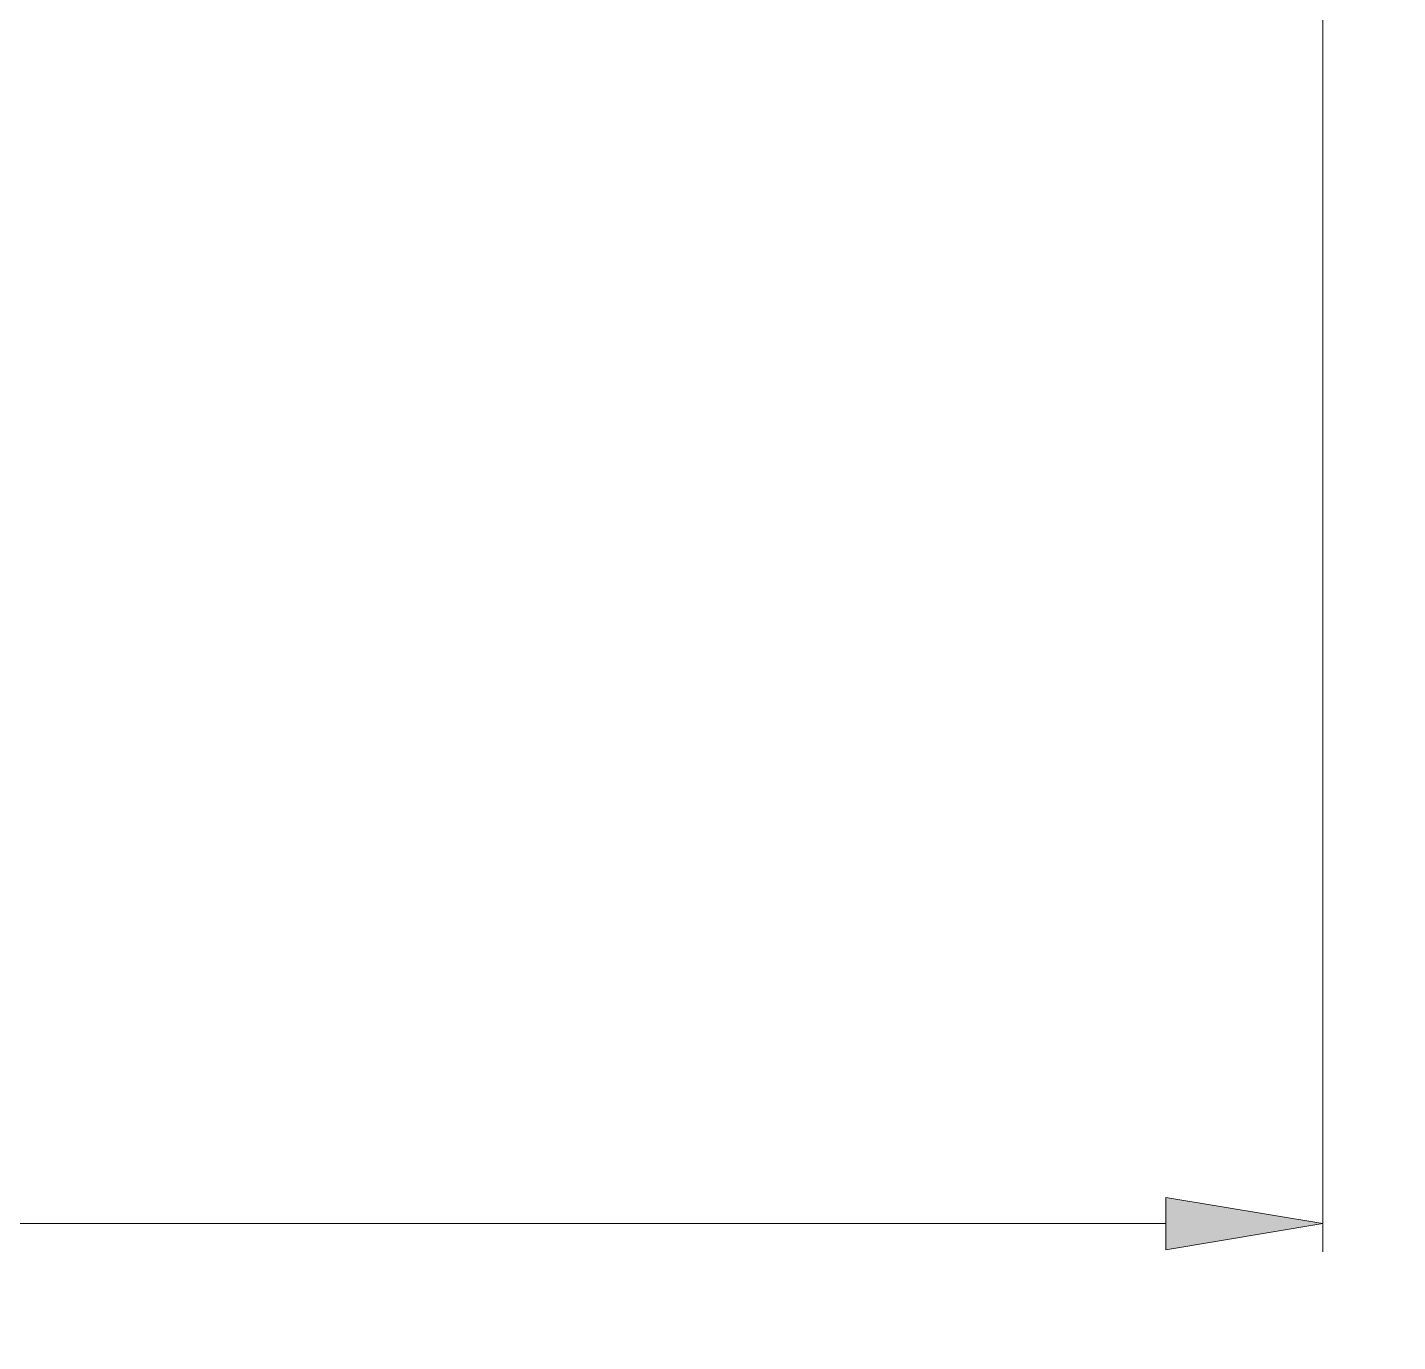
# Model space of a CAD drawing. Header units: inches. Extents: x 0.54 to 10.46, y 0.74 to 7.76.
# Drawn here: x 6.027 to 7.097, y 3.69 to 4.717 of the extents above; entities that cross this region are included whole.
import ezdxf

# ---------------------------------------------------------------- set-up
doc = ezdxf.new("R2010")
doc.units = ezdxf.units.IN
doc.header["$MEASUREMENT"] = 0
doc.layers.add('BG', color=7, linetype='Continuous')
doc.layers.add('MCG-INT-4FT', color=7, linetype='Continuous')

# ---------------------------------------------------------------- blocks, each defined once
blk = doc.blocks.new('block 2')
at = {"layer": 'BG', "true_color": 0xffffff}
h = blk.add_hatch(color=7, dxfattribs=at)
h.dxf.hatch_style = 2
edge = h.paths.add_edge_path()
edge.add_spline(control_points=[(10.296, 0.9061), (10.296, 0.9061), (0.8711, 0.9061), (0.8711, 0.9061), (0.8702, 0.9061), (0.8694, 0.9069), (0.8694, 0.9079), (0.8694, 0.9079), (0.8694, 7.5922), (0.8694, 7.5922), (0.8694, 7.5931), (0.8702, 7.5939), (0.8711, 7.5939), (0.8711, 7.5939), (10.296, 7.5939), (10.296, 7.5939), (10.297, 7.5939), (10.2977, 7.5931), (10.2977, 7.5922), (10.2977, 7.5922), (10.2977, 0.9079), (10.2977, 0.9079), (10.2977, 0.9069), (10.297, 0.9061), (10.296, 0.9061)], knot_values=[0, 0, 0, 0, 1, 1, 1, 2, 2, 2, 3, 3, 3, 4, 4, 4, 5, 5, 5, 6, 6, 6, 7, 7, 7, 8, 8, 8, 8], degree=3, periodic=1)
h.paths.add_polyline_path([(0.8729, 0.9096), (10.2943, 0.9096), (10.2943, 7.5904), (0.8729, 7.5904)])
at = {"layer": 'BG', "lineweight": 0}
blk.add_open_spline([(10.296, 0.9061), (10.296, 0.9061), (0.8711, 0.9061), (0.8711, 0.9061), (0.8702, 0.9061), (0.8694, 0.9069), (0.8694, 0.9079), (0.8694, 0.9079), (0.8694, 7.5922), (0.8694, 7.5922), (0.8694, 7.5931), (0.8702, 7.5939), (0.8711, 7.5939), (0.8711, 7.5939), (10.296, 7.5939), (10.296, 7.5939), (10.297, 7.5939), (10.2977, 7.5931), (10.2977, 7.5922), (10.2977, 7.5922), (10.2977, 0.9079), (10.2977, 0.9079), (10.2977, 0.9069), (10.297, 0.9061), (10.296, 0.9061)], degree=3, knots=[0, 0, 0, 0, 1, 1, 1, 2, 2, 2, 3, 3, 3, 4, 4, 4, 5, 5, 5, 6, 6, 6, 7, 7, 7, 8, 8, 8, 8], dxfattribs=at)
blk = doc.blocks.new('block 62')
at = {"layer": 'BG', "true_color": 0xffffff}
h = blk.add_hatch(color=7, dxfattribs=at)
h.dxf.hatch_style = 2
edge = h.paths.add_edge_path()
edge.add_spline(control_points=[(10.4631, 0.739), (10.4631, 0.739), (0.5369, 0.739), (0.5369, 0.739), (0.5359, 0.739), (0.5352, 0.7398), (0.5352, 0.7407), (0.5352, 0.7407), (0.5352, 7.7593), (0.5352, 7.7593), (0.5352, 7.7602), (0.5359, 7.761), (0.5369, 7.761), (0.5369, 7.761), (10.4631, 7.761), (10.4631, 7.761), (10.4641, 7.761), (10.4648, 7.7602), (10.4648, 7.7593), (10.4648, 7.7593), (10.4648, 0.7407), (10.4648, 0.7407), (10.4648, 0.7398), (10.4641, 0.739), (10.4631, 0.739)], knot_values=[0, 0, 0, 0, 1, 1, 1, 2, 2, 2, 3, 3, 3, 4, 4, 4, 5, 5, 5, 6, 6, 6, 7, 7, 7, 8, 8, 8, 8], degree=3, periodic=1)
h.paths.add_polyline_path([(0.5386, 0.7425), (10.4614, 0.7425), (10.4614, 7.7575), (0.5386, 7.7575)])
at = {"layer": 'BG', "lineweight": 0}
blk.add_open_spline([(10.4631, 0.739), (10.4631, 0.739), (0.5369, 0.739), (0.5369, 0.739), (0.5359, 0.739), (0.5352, 0.7398), (0.5352, 0.7407), (0.5352, 0.7407), (0.5352, 7.7593), (0.5352, 7.7593), (0.5352, 7.7602), (0.5359, 7.761), (0.5369, 7.761), (0.5369, 7.761), (10.4631, 7.761), (10.4631, 7.761), (10.4641, 7.761), (10.4648, 7.7602), (10.4648, 7.7593), (10.4648, 7.7593), (10.4648, 0.7407), (10.4648, 0.7407), (10.4648, 0.7398), (10.4641, 0.739), (10.4631, 0.739)], degree=3, knots=[0, 0, 0, 0, 1, 1, 1, 2, 2, 2, 3, 3, 3, 4, 4, 4, 5, 5, 5, 6, 6, 6, 7, 7, 7, 8, 8, 8, 8], dxfattribs=at)
blk = doc.blocks.new('block 2014')
at = {"layer": 'MCG-INT-4FT', "color": 179, "lineweight": 5, "true_color": 0x231f20}
blk.add_lwpolyline([(7.0383, 4.9565), (7.0383, 3.7607)], dxfattribs=at)
blk = doc.blocks.new('block 2016')
at = {"layer": 'MCG-INT-4FT', "color": 179, "lineweight": 5, "true_color": 0x231f20}
blk.add_lwpolyline([(6.9158, 3.7826), (1.56, 3.7826)], dxfattribs=at)
blk = doc.blocks.new('block 2017')
at = {"layer": 'MCG-INT-4FT', "true_color": 0x231f20}
h = blk.add_hatch(color=179, dxfattribs=at)
h.dxf.hatch_style = 2
h.paths.add_polyline_path([(6.9158, 3.803), (7.0383, 3.7826), (6.9158, 3.7622)])
at = {"layer": 'MCG-INT-4FT', "lineweight": 0}
blk.add_lwpolyline([(6.9158, 3.803), (7.0383, 3.7826), (6.9158, 3.7622), (6.9158, 3.803)], dxfattribs=at)

msp = doc.modelspace()

# ---------------------------------------------------------------- block references
at = {"layer": 'BG'}
for name in ['block 62', 'block 2']:
    msp.add_blockref(name, (0, 0), dxfattribs=at)
at = {"layer": 'MCG-INT-4FT'}
for name in ['block 2014', 'block 2017', 'block 2016']:
    msp.add_blockref(name, (0, 0), dxfattribs=at)

doc.saveas('drawing.dxf')
